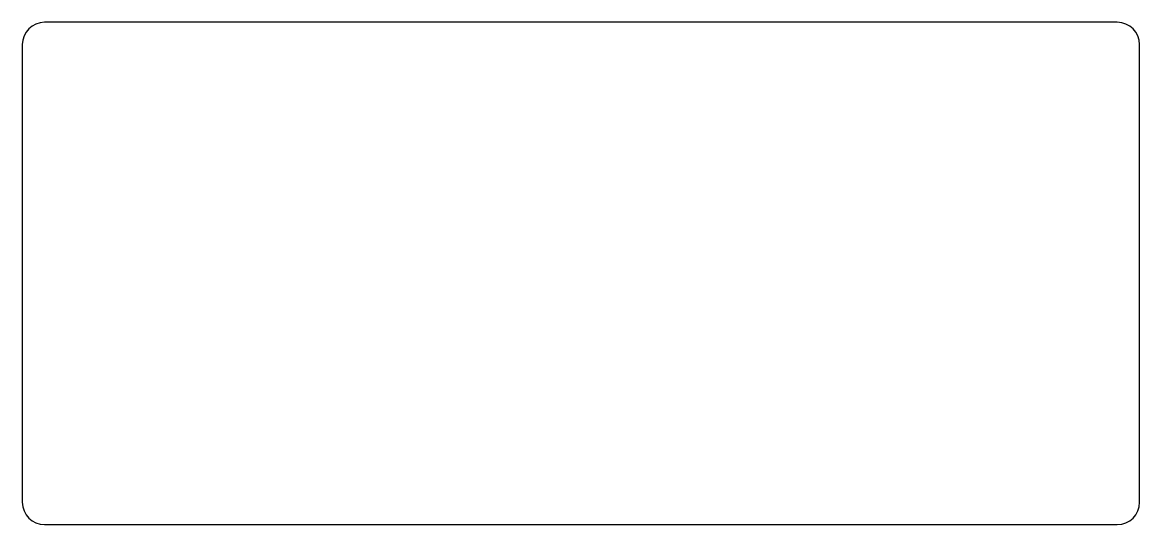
# Model space of a CAD drawing. Header units: inches. Extents: x 3.8 to 103.8, y 5.8 to 50.8.
import ezdxf

# ---------------------------------------------------------------- set-up
doc = ezdxf.new("R2010")
doc.units = ezdxf.units.IN
doc.header["$MEASUREMENT"] = 0

msp = doc.modelspace()

# ---------------------------------------------------------------- linework, layer by layer
for p, q in [((101.81, 50.78), (5.81, 50.78)), ((3.81, 48.78), (3.81, 7.78)), ((103.81, 7.78), (103.81, 48.78)), ((5.81, 5.78), (101.81, 5.78))]:
    msp.add_line(p, q)
for centre, start, end in [((5.81, 48.78), 90, 180), ((101.81, 48.78), 0, 90), ((5.81, 7.78), 180, 270), ((101.81, 7.78), 270, 0)]:
    msp.add_arc(centre, 2, start, end)

doc.saveas('drawing.dxf')
